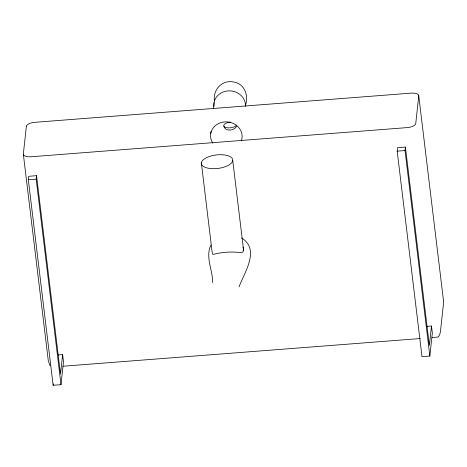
<?xml version="1.0" encoding="UTF-8"?>
<svg xmlns="http://www.w3.org/2000/svg" width="467" height="467" viewBox="0 0 467 467"><rect width="100%" height="100%" fill="white"/><g stroke="black" fill="none" stroke-linecap="round" stroke-linejoin="round"><path stroke-width="0.7" d="M62.636 354.616L63.489 361.703L60.996 384.668L53.145 385.275L28.329 179.748L28.703 176.304L36.549 175.691L60.512 374.137L62.636 354.616L58.352 354.949M60.996 384.668L36.175 179.135L36.549 175.691M53.145 385.275L53.302 383.839M210.734 133.591L210.967 131.425M213.477 108.362L214.102 102.594M214.353 100.294C213.145 89.46 222.111 79.857 233.115 81.894C244.568 83.389 248.707 95.262 245.56 105.279M431.485 326.013L432.343 333.099L429.844 356.064L421.999 356.671L397.183 151.139L397.557 147.695L405.403 147.087L429.366 345.527L431.485 326.013L426.494 326.398M429.844 356.064L405.029 150.532L405.403 147.087M232.747 160.479A15.808 6.783 -6.9 0 1 208.556 168.272A15.808 6.783 -6.9 0 1 209.852 156.34A15.808 6.783 -6.9 0 1 232.747 160.479L243.576 250.143L242.858 252.046L240.966 252.647C232.134 251.515 222.899 251.999 214.248 254.13L213.74 254.422L212.503 254.118L212.158 252.349L201.359 162.913M239.046 286.855C244.329 272.652 260.446 249.53 241.591 237.966M210.862 245.193C205.136 257.037 212.835 270.393 212.678 282.64M236.623 126.224C234.241 130.824 225.567 131.869 223.833 126.394M28.329 179.748L36.175 179.135M397.183 151.139L405.029 150.532M63.098 366.233L420.388 338.528M432.01 337.623L437.947 337.005L438.606 336.672L439.751 334.395L440.422 331.792L443.65 301.974L418.718 95.519M50.08 365.76L48.299 360.845L23.368 154.39M243.073 247.061L243.576 250.143M212.841 143.182A15.808 14.208 6.2 0 1 224.627 121.91A15.808 14.208 6.2 0 1 241.287 140.976M214.009 106.301A15.808 14.208 6.2 0 1 229.373 90.855A15.808 14.208 6.2 0 1 245.461 106.348M236.5 125.232A6.585 2.825 -6.9 0 1 228.824 127.894A6.585 2.825 -6.9 0 1 223.775 125.238A6.585 2.825 -6.9 0 1 230.575 122.109M26.345 126.394L23.35 153.947A7.904 3.392 -6.9 0 0 30.822 156.784L407.522 127.573A7.904 3.392 -6.9 0 0 415.747 123.516L418.741 95.963A7.904 3.392 -6.9 0 0 411.264 93.126L34.564 122.342A7.904 3.392 -6.9 0 0 26.345 126.394"/></g></svg>
